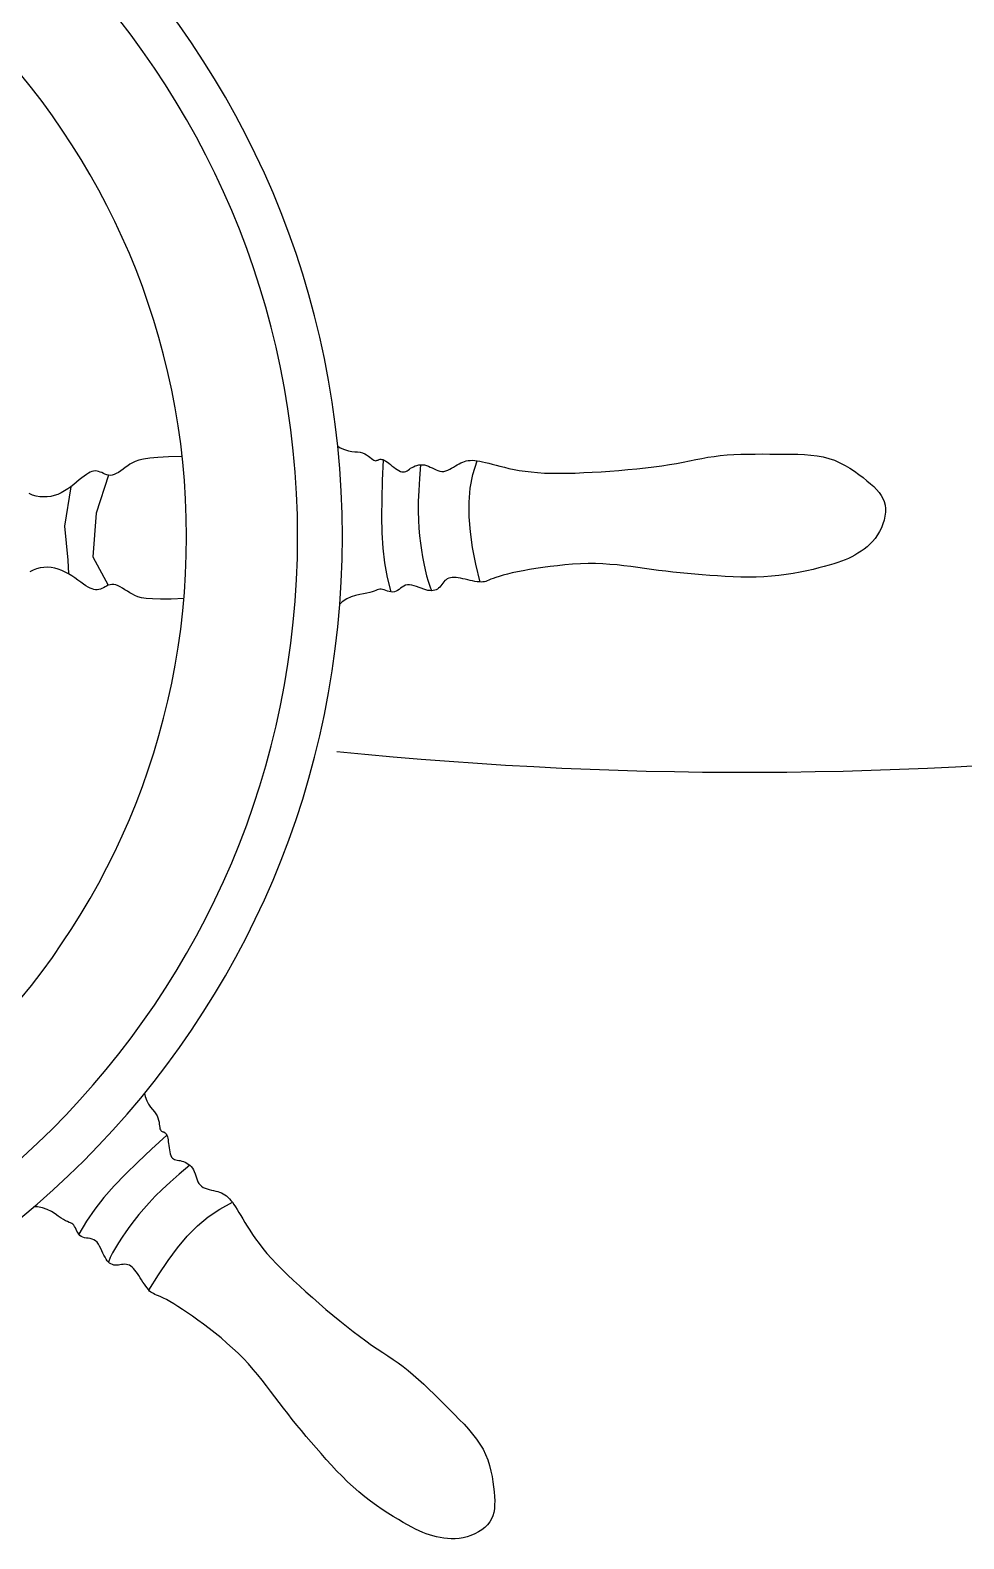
# Model space of a CAD drawing. Header units: millimetres. Extents: x -37 to 8970, y -2 to 4773.
# Drawn here: x 8600.2 to 8678, y 1198.9 to 1324.7 of the extents above; entities that cross this region are included whole.
import ezdxf

# ---------------------------------------------------------------- set-up
doc = ezdxf.new("R2010")
doc.units = ezdxf.units.MM

msp = doc.modelspace()

# ---------------------------------------------------------------- linework, layer by layer
at = {"color": 18, "true_color": 0x000000}
for p, q in [((8625.81, 1290.04), (8626.02, 1289.9)), ((8626.02, 1289.9), (8626.38, 1289.74)), ((8626.38, 1289.74), (8626.7, 1289.64)), ((8626.7, 1289.64), (8626.99, 1289.59)), ((8626.99, 1289.59), (8627.24, 1289.56)), ((8627.24, 1289.56), (8627.47, 1289.55)), ((8627.47, 1289.55), (8627.68, 1289.52)), ((8627.68, 1289.52), (8627.88, 1289.47)), ((8627.88, 1289.47), (8628.06, 1289.39)), ((8628.06, 1289.39), (8628.22, 1289.3)), ((8628.22, 1289.3), (8628.37, 1289.2)), ((8628.37, 1289.2), (8628.5, 1289.1)), ((8628.5, 1289.1), (8628.62, 1289.01)), ((8628.62, 1289.01), (8628.73, 1288.93)), ((8655.66, 1288.91), (8656.17, 1289.01)), ((8656.17, 1289.01), (8656.67, 1289.1)), ((8656.67, 1289.1), (8657.19, 1289.18)), ((8657.19, 1289.18), (8657.71, 1289.25)), ((8657.71, 1289.25), (8658.27, 1289.3)), ((8658.27, 1289.3), (8658.84, 1289.33)), ((8658.84, 1289.33), (8659.42, 1289.36)), ((8659.42, 1289.36), (8660.02, 1289.37)), ((8660.02, 1289.37), (8660.63, 1289.37)), ((8660.63, 1289.37), (8661.24, 1289.38)), ((8661.24, 1289.38), (8661.84, 1289.37)), ((8661.84, 1289.37), (8662.44, 1289.37)), ((8662.44, 1289.37), (8663.03, 1289.37)), ((8663.03, 1289.37), (8663.61, 1289.37)), ((8663.61, 1289.37), (8664.18, 1289.36)), ((8664.18, 1289.36), (8664.73, 1289.34)), ((8664.73, 1289.34), (8665.26, 1289.29)), ((8665.26, 1289.29), (8665.78, 1289.23)), ((8665.78, 1289.23), (8666.29, 1289.14)), ((8666.29, 1289.14), (8666.77, 1289.01)), ((8666.77, 1289.01), (8667.24, 1288.85)), ((8628.73, 1288.93), (8628.82, 1288.87)), ((8628.82, 1288.87), (8628.91, 1288.83)), ((8628.91, 1288.83), (8628.98, 1288.82)), ((8628.98, 1288.82), (8629.05, 1288.83)), ((8629.05, 1288.83), (8629.11, 1288.85)), ((8629.11, 1288.85), (8629.17, 1288.87)), ((8629.17, 1288.87), (8629.22, 1288.9)), ((8629.22, 1288.9), (8629.28, 1288.92)), ((8629.28, 1288.92), (8629.34, 1288.94)), ((8629.34, 1288.94), (8629.41, 1288.94)), ((8629.41, 1288.94), (8629.48, 1288.93)), ((8629.48, 1288.93), (8629.56, 1288.91)), ((8629.56, 1288.91), (8629.64, 1288.88)), ((8629.64, 1288.88), (8629.73, 1288.83)), ((8629.73, 1288.83), (8629.83, 1288.77)), ((8629.83, 1288.77), (8629.95, 1288.69)), ((8629.95, 1288.69), (8630.07, 1288.6)), ((8630.07, 1288.6), (8630.2, 1288.5)), ((8630.2, 1288.5), (8630.33, 1288.4)), ((8630.33, 1288.4), (8630.48, 1288.29)), ((8630.48, 1288.29), (8630.62, 1288.18)), ((8630.62, 1288.18), (8630.77, 1288.08)), ((8630.77, 1288.08), (8630.91, 1288)), ((8630.91, 1288), (8631.04, 1287.93)), ((8631.04, 1287.93), (8631.17, 1287.89)), ((8631.17, 1287.89), (8631.28, 1287.88)), ((8631.28, 1287.88), (8631.39, 1287.89)), ((8631.39, 1287.89), (8631.49, 1287.93)), ((8631.49, 1287.93), (8631.59, 1287.98)), ((8631.59, 1287.98), (8631.69, 1288.04)), ((8631.69, 1288.04), (8631.79, 1288.11)), ((8631.79, 1288.11), (8631.89, 1288.19)), ((8631.89, 1288.19), (8632.01, 1288.26)), ((8632.01, 1288.26), (8632.13, 1288.32)), ((8632.13, 1288.32), (8632.27, 1288.38)), ((8632.27, 1288.38), (8632.42, 1288.42)), ((8632.42, 1288.42), (8632.57, 1288.46)), ((8632.57, 1288.46), (8632.72, 1288.47)), ((8632.72, 1288.47), (8632.88, 1288.48)), ((8632.88, 1288.48), (8633.05, 1288.46)), ((8633.05, 1288.46), (8633.21, 1288.42)), ((8633.21, 1288.42), (8633.37, 1288.37)), ((8633.37, 1288.37), (8633.53, 1288.29)), ((8633.53, 1288.29), (8633.69, 1288.21)), ((8633.69, 1288.21), (8633.85, 1288.13)), ((8633.85, 1288.13), (8634.01, 1288.05)), ((8634.01, 1288.05), (8634.17, 1287.99)), ((8634.17, 1287.99), (8634.33, 1287.94)), ((8634.33, 1287.94), (8634.49, 1287.92)), ((8634.49, 1287.92), (8634.66, 1287.93)), ((8634.66, 1287.93), (8634.82, 1287.97)), ((8634.82, 1287.97), (8634.98, 1288.03)), ((8634.98, 1288.03), (8635.15, 1288.11)), ((8635.15, 1288.11), (8635.31, 1288.2)), ((8635.31, 1288.2), (8635.47, 1288.29)), ((8635.47, 1288.29), (8635.63, 1288.39)), ((8635.63, 1288.39), (8635.78, 1288.48)), ((8635.78, 1288.48), (8635.93, 1288.57)), ((8635.93, 1288.57), (8636.08, 1288.64)), ((8636.08, 1288.64), (8636.23, 1288.7)), ((8636.23, 1288.7), (8636.38, 1288.76)), ((8636.38, 1288.76), (8636.53, 1288.8)), ((8636.53, 1288.8), (8636.69, 1288.83)), ((8636.69, 1288.83), (8636.86, 1288.84)), ((8636.86, 1288.84), (8637.04, 1288.85)), ((8637.04, 1288.85), (8637.23, 1288.83)), ((8637.23, 1288.83), (8637.43, 1288.81)), ((8637.43, 1288.81), (8637.65, 1288.77)), ((8637.65, 1288.77), (8637.88, 1288.72)), ((8637.88, 1288.72), (8638.13, 1288.66)), ((8638.13, 1288.66), (8638.4, 1288.6)), ((8638.4, 1288.6), (8638.69, 1288.52)), ((8638.69, 1288.52), (8639.01, 1288.44)), ((8639.01, 1288.44), (8639.34, 1288.36)), ((8639.34, 1288.36), (8639.71, 1288.27)), ((8639.71, 1288.27), (8640.09, 1288.18)), ((8640.09, 1288.18), (8640.51, 1288.09)), ((8640.51, 1288.09), (8640.95, 1288.01)), ((8640.95, 1288.01), (8641.43, 1287.94)), ((8641.43, 1287.94), (8641.93, 1287.88)), ((8641.93, 1287.88), (8642.47, 1287.83)), ((8642.47, 1287.83), (8643.04, 1287.79)), ((8643.04, 1287.79), (8643.65, 1287.77)), ((8643.65, 1287.77), (8644.28, 1287.77)), ((8644.28, 1287.77), (8644.94, 1287.78)), ((8644.94, 1287.78), (8645.62, 1287.79)), ((8645.62, 1287.79), (8646.32, 1287.82)), ((8646.32, 1287.82), (8647.03, 1287.86)), ((8647.03, 1287.86), (8647.77, 1287.9)), ((8647.77, 1287.9), (8648.51, 1287.95)), ((8648.51, 1287.95), (8649.26, 1288.01)), ((8649.26, 1288.01), (8650, 1288.07)), ((8650, 1288.07), (8650.74, 1288.14)), ((8650.74, 1288.14), (8651.46, 1288.22)), ((8651.46, 1288.22), (8652.16, 1288.3)), ((8652.16, 1288.3), (8652.83, 1288.39)), ((8652.83, 1288.39), (8653.47, 1288.49)), ((8653.47, 1288.49), (8654.06, 1288.59)), ((8654.06, 1288.59), (8654.62, 1288.7)), ((8654.62, 1288.7), (8655.15, 1288.81)), ((8655.15, 1288.81), (8655.66, 1288.91)), ((8667.24, 1288.85), (8667.69, 1288.65)), ((8667.69, 1288.65), (8668.12, 1288.43)), ((8668.12, 1288.43), (8668.52, 1288.19)), ((8668.52, 1288.19), (8668.91, 1287.94)), ((8668.91, 1287.94), (8669.27, 1287.68)), ((8603.56, 1286.65), (8603.02, 1283.36)), ((8606.69, 1287.61), (8605.68, 1284.45)), ((8669.27, 1287.68), (8669.62, 1287.41)), ((8669.62, 1287.41), (8669.93, 1287.15)), ((8669.93, 1287.15), (8670.23, 1286.9)), ((8670.23, 1286.9), (8670.5, 1286.66)), ((8670.5, 1286.66), (8670.74, 1286.41)), ((8670.74, 1286.41), (8670.95, 1286.17)), ((8670.95, 1286.17), (8671.13, 1285.92)), ((8671.13, 1285.92), (8671.27, 1285.67)), ((8671.27, 1285.67), (8671.38, 1285.4)), ((8671.38, 1285.4), (8671.46, 1285.12)), ((8605.68, 1284.45), (8605.38, 1280.81)), ((8671.44, 1284.19), (8671.37, 1283.86)), ((8671.48, 1284.51), (8671.44, 1284.19)), ((8671.46, 1285.12), (8671.49, 1284.82)), ((8671.49, 1284.82), (8671.48, 1284.51)), ((8603.02, 1283.36), (8603.31, 1280.51)), ((8670.99, 1282.91), (8670.82, 1282.62)), ((8671.14, 1283.22), (8670.99, 1282.91)), ((8671.27, 1283.54), (8671.14, 1283.22)), ((8671.37, 1283.86), (8671.27, 1283.54)), ((8669.7, 1281.44), (8669.45, 1281.26)), ((8669.95, 1281.64), (8669.7, 1281.44)), ((8670.19, 1281.86), (8669.95, 1281.64)), ((8670.41, 1282.09), (8670.19, 1281.86)), ((8670.62, 1282.34), (8670.41, 1282.09)), ((8670.82, 1282.62), (8670.62, 1282.34)), ((8603.31, 1280.51), (8603.37, 1279.38)), ((8605.38, 1280.81), (8606.68, 1278.44)), ((8645.4, 1280.18), (8644.76, 1280.13)), ((8646.04, 1280.21), (8645.4, 1280.18)), ((8646.68, 1280.23), (8646.04, 1280.21)), ((8647.3, 1280.23), (8646.68, 1280.23)), ((8647.91, 1280.21), (8647.3, 1280.23)), ((8648.51, 1280.17), (8647.91, 1280.21)), ((8649.1, 1280.12), (8648.51, 1280.17)), ((8667.17, 1280.21), (8666.79, 1280.1)), ((8667.51, 1280.32), (8667.17, 1280.21)), ((8667.82, 1280.43), (8667.51, 1280.32)), ((8668.12, 1280.55), (8667.82, 1280.43)), ((8668.4, 1280.67), (8668.12, 1280.55)), ((8668.67, 1280.8), (8668.4, 1280.67)), ((8668.93, 1280.94), (8668.67, 1280.8)), ((8669.19, 1281.09), (8668.93, 1280.94)), ((8669.45, 1281.26), (8669.19, 1281.09)), ((8634.95, 1278.97), (8634.84, 1278.89)), ((8635.07, 1279.02), (8634.95, 1278.97)), ((8635.21, 1279.05), (8635.07, 1279.02)), ((8635.35, 1279.07), (8635.21, 1279.05)), ((8635.51, 1279.07), (8635.35, 1279.07)), ((8635.68, 1279.06), (8635.51, 1279.07)), ((8635.85, 1279.04), (8635.68, 1279.06)), ((8636.04, 1279.01), (8635.85, 1279.04)), ((8636.24, 1278.97), (8636.04, 1279.01)), ((8636.44, 1278.92), (8636.24, 1278.97)), ((8636.65, 1278.88), (8636.44, 1278.92)), ((8638.58, 1278.93), (8638.42, 1278.86)), ((8638.77, 1279), (8638.58, 1278.93)), ((8639, 1279.08), (8638.77, 1279)), ((8639.28, 1279.17), (8639, 1279.08)), ((8639.6, 1279.26), (8639.28, 1279.17)), ((8639.96, 1279.35), (8639.6, 1279.26)), ((8640.36, 1279.45), (8639.96, 1279.35)), ((8640.81, 1279.54), (8640.36, 1279.45)), ((8641.28, 1279.64), (8640.81, 1279.54)), ((8641.8, 1279.73), (8641.28, 1279.64)), ((8642.34, 1279.82), (8641.8, 1279.73)), ((8642.92, 1279.91), (8642.34, 1279.82)), ((8643.52, 1279.99), (8642.92, 1279.91)), ((8644.13, 1280.06), (8643.52, 1279.99)), ((8644.76, 1280.13), (8644.13, 1280.06)), ((8649.68, 1280.06), (8649.1, 1280.12)), ((8650.25, 1279.98), (8649.68, 1280.06)), ((8650.83, 1279.9), (8650.25, 1279.98)), ((8651.4, 1279.82), (8650.83, 1279.9)), ((8651.98, 1279.74), (8651.4, 1279.82)), ((8652.57, 1279.67), (8651.98, 1279.74)), ((8653.16, 1279.6), (8652.57, 1279.67)), ((8653.76, 1279.53), (8653.16, 1279.6)), ((8654.36, 1279.46), (8653.76, 1279.53)), ((8654.97, 1279.4), (8654.36, 1279.46)), ((8655.59, 1279.35), (8654.97, 1279.4)), ((8656.21, 1279.29), (8655.59, 1279.35)), ((8656.84, 1279.24), (8656.21, 1279.29)), ((8657.48, 1279.2), (8656.84, 1279.24)), ((8658.12, 1279.16), (8657.48, 1279.2)), ((8658.77, 1279.13), (8658.12, 1279.16)), ((8659.41, 1279.11), (8658.77, 1279.13)), ((8660.06, 1279.1), (8659.41, 1279.11)), ((8660.7, 1279.11), (8660.06, 1279.1)), ((8661.34, 1279.13), (8660.7, 1279.11)), ((8661.97, 1279.18), (8661.34, 1279.13)), ((8662.59, 1279.24), (8661.97, 1279.18)), ((8663.21, 1279.32), (8662.59, 1279.24)), ((8663.8, 1279.41), (8663.21, 1279.32)), ((8664.38, 1279.52), (8663.8, 1279.41)), ((8664.93, 1279.63), (8664.38, 1279.52)), ((8665.45, 1279.75), (8664.93, 1279.63)), ((8665.94, 1279.87), (8665.45, 1279.75)), ((8666.38, 1279.99), (8665.94, 1279.87)), ((8666.79, 1280.1), (8666.38, 1279.99)), ((8627.65, 1277.66), (8627.3, 1277.58)), ((8627.97, 1277.72), (8627.65, 1277.66)), ((8628.25, 1277.77), (8627.97, 1277.72)), ((8628.49, 1277.82), (8628.25, 1277.77)), ((8628.68, 1277.88), (8628.49, 1277.82)), ((8628.84, 1277.94), (8628.68, 1277.88)), ((8628.98, 1277.99), (8628.84, 1277.94)), ((8629.1, 1278.04), (8628.98, 1277.99)), ((8629.2, 1278.08), (8629.1, 1278.04)), ((8629.31, 1278.1), (8629.2, 1278.08)), ((8629.42, 1278.1), (8629.31, 1278.1)), ((8629.54, 1278.08), (8629.42, 1278.1)), ((8629.67, 1278.04), (8629.54, 1278.08)), ((8629.81, 1277.99), (8629.67, 1278.04)), ((8629.96, 1277.94), (8629.81, 1277.99)), ((8630.1, 1277.9), (8629.96, 1277.94)), ((8630.25, 1277.87), (8630.1, 1277.9)), ((8630.4, 1277.86), (8630.25, 1277.87)), ((8630.54, 1277.88), (8630.4, 1277.86)), ((8630.67, 1277.92), (8630.54, 1277.88)), ((8630.8, 1277.99), (8630.67, 1277.92)), ((8630.92, 1278.08), (8630.8, 1277.99)), ((8631.05, 1278.18), (8630.92, 1278.08)), ((8631.18, 1278.27), (8631.05, 1278.18)), ((8631.32, 1278.36), (8631.18, 1278.27)), ((8631.47, 1278.42), (8631.32, 1278.36)), ((8631.63, 1278.46), (8631.47, 1278.42)), ((8631.8, 1278.47), (8631.63, 1278.46)), ((8631.99, 1278.44), (8631.8, 1278.47)), ((8632.18, 1278.39), (8631.99, 1278.44)), ((8632.38, 1278.33), (8632.18, 1278.39)), ((8632.59, 1278.25), (8632.38, 1278.33)), ((8632.78, 1278.18), (8632.59, 1278.25)), ((8632.98, 1278.1), (8632.78, 1278.18)), ((8633.16, 1278.04), (8632.98, 1278.1)), ((8633.33, 1278), (8633.16, 1278.04)), ((8633.49, 1277.98), (8633.33, 1278)), ((8633.64, 1277.97), (8633.49, 1277.98)), ((8633.78, 1277.98), (8633.64, 1277.97)), ((8633.9, 1278.01), (8633.78, 1277.98)), ((8634.02, 1278.05), (8633.9, 1278.01)), ((8634.13, 1278.11), (8634.02, 1278.05)), ((8634.22, 1278.18), (8634.13, 1278.11)), ((8634.32, 1278.28), (8634.22, 1278.18)), ((8634.4, 1278.38), (8634.32, 1278.28)), ((8634.48, 1278.49), (8634.4, 1278.38)), ((8634.57, 1278.6), (8634.48, 1278.49)), ((8634.65, 1278.7), (8634.57, 1278.6)), ((8634.74, 1278.81), (8634.65, 1278.7)), ((8634.84, 1278.89), (8634.74, 1278.81)), ((8636.85, 1278.83), (8636.65, 1278.88)), ((8637.06, 1278.79), (8636.85, 1278.83)), ((8637.25, 1278.75), (8637.06, 1278.79)), ((8637.44, 1278.72), (8637.25, 1278.75)), ((8637.62, 1278.7), (8637.44, 1278.72)), ((8637.77, 1278.69), (8637.62, 1278.7)), ((8637.91, 1278.7), (8637.77, 1278.69)), ((8638.04, 1278.72), (8637.91, 1278.7)), ((8638.16, 1278.75), (8638.04, 1278.72)), ((8638.28, 1278.8), (8638.16, 1278.75)), ((8638.42, 1278.86), (8638.28, 1278.8)), ((8626.19, 1277.04), (8625.98, 1276.84)), ((8626.56, 1277.29), (8626.19, 1277.04)), ((8626.93, 1277.46), (8626.56, 1277.29)), ((8627.3, 1277.58), (8626.93, 1277.46)), ((8609.69, 1236.02), (8609.75, 1235.78)), ((8609.75, 1235.78), (8609.88, 1235.41)), ((8609.88, 1235.41), (8610.04, 1235.12)), ((8610.04, 1235.12), (8610.2, 1234.88)), ((8610.2, 1234.88), (8610.37, 1234.68)), ((8610.37, 1234.68), (8610.52, 1234.5)), ((8610.52, 1234.5), (8610.65, 1234.33)), ((8610.65, 1234.33), (8610.75, 1234.16)), ((8610.75, 1234.16), (8610.82, 1233.98)), ((8610.82, 1233.98), (8610.87, 1233.8)), ((8610.87, 1233.8), (8610.91, 1233.63)), ((8610.91, 1233.63), (8610.93, 1233.46)), ((8610.93, 1233.46), (8610.95, 1233.31)), ((8610.95, 1233.31), (8610.97, 1233.18)), ((8610.97, 1233.18), (8610.99, 1233.07)), ((8610.99, 1233.07), (8611.03, 1232.99)), ((8611.03, 1232.99), (8611.07, 1232.93)), ((8611.07, 1232.93), (8611.12, 1232.88)), ((8611.12, 1232.88), (8611.18, 1232.85)), ((8611.18, 1232.85), (8611.24, 1232.83)), ((8611.24, 1232.83), (8611.3, 1232.81)), ((8611.3, 1232.81), (8611.35, 1232.79)), ((8611.35, 1232.79), (8611.41, 1232.75)), ((8611.41, 1232.75), (8611.46, 1232.71)), ((8611.46, 1232.71), (8611.5, 1232.65)), ((8611.5, 1232.65), (8611.54, 1232.58)), ((8611.54, 1232.58), (8611.58, 1232.5)), ((8611.58, 1232.5), (8611.61, 1232.4)), ((8611.61, 1232.4), (8611.64, 1232.28)), ((8611.64, 1232.28), (8611.66, 1232.15)), ((8611.66, 1232.15), (8611.68, 1232)), ((8611.68, 1232), (8611.71, 1231.84)), ((8611.71, 1231.84), (8611.73, 1231.67)), ((8611.73, 1231.67), (8611.75, 1231.49)), ((8611.75, 1231.49), (8611.78, 1231.31)), ((8611.78, 1231.31), (8611.81, 1231.14)), ((8611.81, 1231.14), (8611.85, 1230.98)), ((8611.85, 1230.98), (8611.9, 1230.84)), ((8611.9, 1230.84), (8611.96, 1230.72)), ((8611.96, 1230.72), (8612.03, 1230.63)), ((8612.03, 1230.63), (8612.12, 1230.56)), ((8612.12, 1230.56), (8612.21, 1230.52)), ((8612.21, 1230.52), (8612.32, 1230.49)), ((8612.32, 1230.49), (8612.43, 1230.46)), ((8612.43, 1230.46), (8612.55, 1230.44)), ((8612.55, 1230.44), (8612.68, 1230.42)), ((8612.68, 1230.42), (8612.81, 1230.38)), ((8612.81, 1230.38), (8612.95, 1230.34)), ((8612.95, 1230.34), (8613.08, 1230.28)), ((8613.08, 1230.28), (8613.22, 1230.21)), ((8613.22, 1230.21), (8613.35, 1230.13)), ((8613.35, 1230.13), (8613.47, 1230.03)), ((8613.47, 1230.03), (8613.59, 1229.92)), ((8613.59, 1229.92), (8613.69, 1229.79)), ((8613.69, 1229.79), (8613.78, 1229.65)), ((8613.78, 1229.65), (8613.85, 1229.5)), ((8613.85, 1229.5), (8613.92, 1229.33)), ((8613.92, 1229.33), (8613.97, 1229.16)), ((8613.97, 1229.16), (8614.03, 1228.99)), ((8614.03, 1228.99), (8614.09, 1228.82)), ((8614.09, 1228.82), (8614.15, 1228.66)), ((8614.15, 1228.66), (8614.23, 1228.52)), ((8614.23, 1228.52), (8614.33, 1228.39)), ((8614.33, 1228.39), (8614.46, 1228.28)), ((8614.46, 1228.28), (8614.6, 1228.19)), ((8614.6, 1228.19), (8614.76, 1228.12)), ((8614.76, 1228.12), (8614.93, 1228.06)), ((8614.93, 1228.06), (8615.1, 1228.01)), ((8615.1, 1228.01), (8615.28, 1227.96)), ((8615.28, 1227.96), (8615.46, 1227.92)), ((8615.46, 1227.92), (8615.64, 1227.88)), ((8615.64, 1227.88), (8615.8, 1227.83)), ((8615.8, 1227.83), (8615.96, 1227.78)), ((8615.96, 1227.78), (8616.11, 1227.72)), ((8616.11, 1227.72), (8616.26, 1227.65)), ((8616.26, 1227.65), (8616.39, 1227.57)), ((8616.39, 1227.57), (8616.53, 1227.48)), ((8616.53, 1227.48), (8616.66, 1227.37)), ((8616.66, 1227.37), (8616.78, 1227.24)), ((8600.77, 1226.56), (8600.47, 1226.57)), ((8601.2, 1226.48), (8600.77, 1226.56)), ((8601.59, 1226.34), (8601.2, 1226.48)), ((8601.94, 1226.17), (8601.59, 1226.34)), ((8602.24, 1225.98), (8601.94, 1226.17)), ((8616.78, 1227.24), (8616.91, 1227.1)), ((8616.91, 1227.1), (8617.04, 1226.94)), ((8617.04, 1226.94), (8617.16, 1226.76)), ((8617.16, 1226.76), (8617.29, 1226.56)), ((8617.29, 1226.56), (8617.43, 1226.34)), ((8617.43, 1226.34), (8617.57, 1226.1)), ((8617.57, 1226.1), (8617.73, 1225.84)), ((8602.51, 1225.79), (8602.24, 1225.98)), ((8602.74, 1225.63), (8602.51, 1225.79)), ((8602.95, 1225.5), (8602.74, 1225.63)), ((8603.12, 1225.4), (8602.95, 1225.5)), ((8603.28, 1225.33), (8603.12, 1225.4)), ((8603.41, 1225.27), (8603.28, 1225.33)), ((8603.53, 1225.22), (8603.41, 1225.27)), ((8603.63, 1225.17), (8603.53, 1225.22)), ((8603.72, 1225.11), (8603.63, 1225.17)), ((8603.8, 1225.03), (8603.72, 1225.11)), ((8603.87, 1224.93), (8603.8, 1225.03)), ((8603.94, 1224.81), (8603.87, 1224.93)), ((8604, 1224.68), (8603.94, 1224.81)), ((8617.73, 1225.84), (8617.89, 1225.57)), ((8617.89, 1225.57), (8618.07, 1225.27)), ((8618.07, 1225.27), (8618.26, 1224.95)), ((8618.26, 1224.95), (8618.47, 1224.61)), ((8604.07, 1224.54), (8604, 1224.68)), ((8604.14, 1224.41), (8604.07, 1224.54)), ((8604.23, 1224.28), (8604.14, 1224.41)), ((8604.32, 1224.17), (8604.23, 1224.28)), ((8604.43, 1224.08), (8604.32, 1224.17)), ((8604.56, 1224.02), (8604.43, 1224.08)), ((8604.7, 1223.98), (8604.56, 1224.02)), ((8604.85, 1223.96), (8604.7, 1223.98)), ((8605.01, 1223.94), (8604.85, 1223.96)), ((8605.17, 1223.91), (8605.01, 1223.94)), ((8605.33, 1223.87), (8605.17, 1223.91)), ((8605.48, 1223.82), (8605.33, 1223.87)), ((8605.62, 1223.73), (8605.48, 1223.82)), ((8605.74, 1223.61), (8605.62, 1223.73)), ((8605.86, 1223.46), (8605.74, 1223.61)), ((8618.47, 1224.61), (8618.71, 1224.26)), ((8618.71, 1224.26), (8618.96, 1223.89)), ((8618.96, 1223.89), (8619.25, 1223.5)), ((8605.96, 1223.28), (8605.86, 1223.46)), ((8606.06, 1223.1), (8605.96, 1223.28)), ((8606.15, 1222.9), (8606.06, 1223.1)), ((8606.23, 1222.71), (8606.15, 1222.9)), ((8606.32, 1222.52), (8606.23, 1222.71)), ((8606.41, 1222.35), (8606.32, 1222.52)), ((8606.5, 1222.2), (8606.41, 1222.35)), ((8619.25, 1223.5), (8619.56, 1223.1)), ((8619.56, 1223.1), (8619.91, 1222.68)), ((8619.91, 1222.68), (8620.29, 1222.25)), ((8606.59, 1222.06), (8606.5, 1222.2)), ((8606.69, 1221.96), (8606.59, 1222.06)), ((8606.79, 1221.87), (8606.69, 1221.96)), ((8606.9, 1221.8), (8606.79, 1221.87)), ((8607.02, 1221.74), (8606.9, 1221.8)), ((8607.13, 1221.71), (8607.02, 1221.74)), ((8607.26, 1221.7), (8607.13, 1221.71)), ((8607.39, 1221.7), (8607.26, 1221.7)), ((8607.52, 1221.71), (8607.39, 1221.7)), ((8607.65, 1221.73), (8607.52, 1221.71)), ((8607.79, 1221.74), (8607.65, 1221.73)), ((8607.93, 1221.76), (8607.79, 1221.74)), ((8608.06, 1221.77), (8607.93, 1221.76)), ((8608.2, 1221.76), (8608.06, 1221.77)), ((8608.32, 1221.73), (8608.2, 1221.76)), ((8608.45, 1221.69), (8608.32, 1221.73)), ((8608.57, 1221.62), (8608.45, 1221.69)), ((8608.68, 1221.52), (8608.57, 1221.62)), ((8608.79, 1221.41), (8608.68, 1221.52)), ((8608.9, 1221.29), (8608.79, 1221.41)), ((8609.01, 1221.15), (8608.9, 1221.29)), ((8609.12, 1220.99), (8609.01, 1221.15)), ((8620.29, 1222.25), (8620.7, 1221.81)), ((8620.7, 1221.81), (8621.14, 1221.36)), ((8621.14, 1221.36), (8621.61, 1220.9)), ((8609.23, 1220.83), (8609.12, 1220.99)), ((8609.35, 1220.65), (8609.23, 1220.83)), ((8609.46, 1220.47), (8609.35, 1220.65)), ((8609.57, 1220.29), (8609.46, 1220.47)), ((8609.69, 1220.12), (8609.57, 1220.29)), ((8609.8, 1219.95), (8609.69, 1220.12)), ((8609.91, 1219.8), (8609.8, 1219.95)), ((8610.02, 1219.66), (8609.91, 1219.8)), ((8621.61, 1220.9), (8622.11, 1220.43)), ((8622.11, 1220.43), (8622.62, 1219.96)), ((8622.62, 1219.96), (8623.15, 1219.48)), ((8610.12, 1219.54), (8610.02, 1219.66)), ((8610.23, 1219.45), (8610.12, 1219.54)), ((8610.33, 1219.38), (8610.23, 1219.45)), ((8610.44, 1219.32), (8610.33, 1219.38)), ((8610.56, 1219.26), (8610.44, 1219.32)), ((8610.7, 1219.2), (8610.56, 1219.26)), ((8610.86, 1219.14), (8610.7, 1219.2)), ((8611.05, 1219.06), (8610.86, 1219.14)), ((8611.27, 1218.95), (8611.05, 1219.06)), ((8611.53, 1218.82), (8611.27, 1218.95)), ((8611.82, 1218.66), (8611.53, 1218.82)), ((8612.14, 1218.46), (8611.82, 1218.66)), ((8623.15, 1219.48), (8623.7, 1218.99)), ((8623.7, 1218.99), (8624.26, 1218.5)), ((8624.26, 1218.5), (8624.83, 1218.01)), ((8612.49, 1218.25), (8612.14, 1218.46)), ((8612.87, 1218), (8612.49, 1218.25)), ((8613.28, 1217.73), (8612.87, 1218)), ((8613.71, 1217.44), (8613.28, 1217.73)), ((8614.16, 1217.11), (8613.71, 1217.44)), ((8624.83, 1218.01), (8625.41, 1217.53)), ((8625.41, 1217.53), (8625.98, 1217.06)), ((8614.62, 1216.77), (8614.16, 1217.11)), ((8615.1, 1216.4), (8614.62, 1216.77)), ((8615.59, 1216.02), (8615.1, 1216.4)), ((8616.08, 1215.62), (8615.59, 1216.02)), ((8625.98, 1217.06), (8626.54, 1216.6)), ((8626.54, 1216.6), (8627.1, 1216.17)), ((8627.1, 1216.17), (8627.63, 1215.76)), ((8616.57, 1215.2), (8616.08, 1215.62)), ((8617.05, 1214.77), (8616.57, 1215.2)), ((8617.51, 1214.34), (8617.05, 1214.77)), ((8627.63, 1215.76), (8628.15, 1215.38)), ((8628.15, 1215.38), (8628.64, 1215.03)), ((8628.64, 1215.03), (8629.11, 1214.71)), ((8617.95, 1213.9), (8617.51, 1214.34)), ((8618.37, 1213.45), (8617.95, 1213.9)), ((8629.11, 1214.71), (8629.56, 1214.41)), ((8629.56, 1214.41), (8630, 1214.12)), ((8630, 1214.12), (8630.43, 1213.83)), ((8630.43, 1213.83), (8630.85, 1213.54)), ((8630.85, 1213.54), (8631.27, 1213.24)), ((8618.76, 1213), (8618.37, 1213.45)), ((8619.14, 1212.55), (8618.76, 1213)), ((8619.51, 1212.09), (8619.14, 1212.55)), ((8631.27, 1213.24), (8631.69, 1212.91)), ((8631.69, 1212.91), (8632.11, 1212.55)), ((8632.11, 1212.55), (8632.54, 1212.17)), ((8619.86, 1211.63), (8619.51, 1212.09)), ((8620.21, 1211.17), (8619.86, 1211.63)), ((8620.56, 1210.71), (8620.21, 1211.17)), ((8632.54, 1212.17), (8632.98, 1211.77)), ((8632.98, 1211.77), (8633.41, 1211.36)), ((8633.41, 1211.36), (8633.84, 1210.94)), ((8633.84, 1210.94), (8634.27, 1210.51)), ((8620.92, 1210.24), (8620.56, 1210.71)), ((8621.28, 1209.77), (8620.92, 1210.24)), ((8621.64, 1209.31), (8621.28, 1209.77)), ((8634.27, 1210.51), (8634.7, 1210.08)), ((8634.7, 1210.08), (8635.12, 1209.65)), ((8622.02, 1208.83), (8621.64, 1209.31)), ((8622.4, 1208.36), (8622.02, 1208.83)), ((8635.12, 1209.65), (8635.54, 1209.23)), ((8635.54, 1209.23), (8635.95, 1208.82)), ((8635.95, 1208.82), (8636.34, 1208.42)), ((8622.79, 1207.89), (8622.4, 1208.36)), ((8623.18, 1207.41), (8622.79, 1207.89)), ((8623.59, 1206.93), (8623.18, 1207.41)), ((8636.34, 1208.42), (8636.71, 1208.01)), ((8636.71, 1208.01), (8637.06, 1207.6)), ((8637.06, 1207.6), (8637.38, 1207.19)), ((8637.38, 1207.19), (8637.67, 1206.77)), ((8624, 1206.45), (8623.59, 1206.93)), ((8624.42, 1205.97), (8624, 1206.45)), ((8624.85, 1205.49), (8624.42, 1205.97)), ((8637.67, 1206.77), (8637.93, 1206.33)), ((8637.93, 1206.33), (8638.14, 1205.89)), ((8625.28, 1205.01), (8624.85, 1205.49)), ((8625.72, 1204.54), (8625.28, 1205.01)), ((8638.14, 1205.89), (8638.32, 1205.44)), ((8638.32, 1205.44), (8638.47, 1204.98)), ((8638.47, 1204.98), (8638.59, 1204.52)), ((8626.17, 1204.08), (8625.72, 1204.54)), ((8626.63, 1203.63), (8626.17, 1204.08)), ((8627.1, 1203.19), (8626.63, 1203.63)), ((8638.59, 1204.52), (8638.68, 1204.07)), ((8638.68, 1204.07), (8638.75, 1203.62)), ((8638.75, 1203.62), (8638.81, 1203.19)), ((8627.58, 1202.78), (8627.1, 1203.19)), ((8628.06, 1202.38), (8627.58, 1202.78)), ((8628.55, 1202), (8628.06, 1202.38)), ((8638.81, 1203.19), (8638.85, 1202.79)), ((8638.85, 1202.79), (8638.88, 1202.4)), ((8638.88, 1202.4), (8638.9, 1202.04)), ((8629.04, 1201.65), (8628.55, 1202)), ((8629.52, 1201.32), (8629.04, 1201.65)), ((8629.99, 1201.01), (8629.52, 1201.32)), ((8630.44, 1200.73), (8629.99, 1201.01)), ((8638.82, 1201.07), (8638.75, 1200.79)), ((8638.87, 1201.37), (8638.82, 1201.07)), ((8638.89, 1201.69), (8638.87, 1201.37)), ((8638.9, 1202.04), (8638.89, 1201.69)), ((8630.87, 1200.47), (8630.44, 1200.73)), ((8631.27, 1200.23), (8630.87, 1200.47)), ((8631.64, 1200.02), (8631.27, 1200.23)), ((8631.99, 1199.83), (8631.64, 1200.02)), ((8632.3, 1199.67), (8631.99, 1199.83)), ((8632.61, 1199.53), (8632.3, 1199.67)), ((8637.82, 1199.62), (8637.54, 1199.44)), ((8638.07, 1199.82), (8637.82, 1199.62)), ((8638.3, 1200.04), (8638.07, 1199.82)), ((8638.49, 1200.27), (8638.3, 1200.04)), ((8638.64, 1200.52), (8638.49, 1200.27)), ((8638.75, 1200.79), (8638.64, 1200.52)), ((8632.9, 1199.4), (8632.61, 1199.53)), ((8633.18, 1199.29), (8632.9, 1199.4)), ((8633.46, 1199.19), (8633.18, 1199.29)), ((8633.75, 1199.1), (8633.46, 1199.19)), ((8634.04, 1199.03), (8633.75, 1199.1)), ((8634.34, 1198.96), (8634.04, 1199.03)), ((8634.65, 1198.91), (8634.34, 1198.96)), ((8634.96, 1198.88), (8634.65, 1198.91)), ((8635.28, 1198.86), (8634.96, 1198.88)), ((8635.61, 1198.87), (8635.28, 1198.86)), ((8635.94, 1198.9), (8635.61, 1198.87)), ((8636.27, 1198.95), (8635.94, 1198.9)), ((8636.6, 1199.04), (8636.27, 1198.95)), ((8636.92, 1199.15), (8636.6, 1199.04)), ((8637.24, 1199.28), (8636.92, 1199.15)), ((8637.54, 1199.44), (8637.24, 1199.28))]:
    msp.add_line(p, q, dxfattribs=at)
for points in [[(8612.77, 1289.18), (8611.69, 1289.14), (8610.82, 1289.09), (8610.14, 1289.03), (8609.62, 1288.95), (8609.23, 1288.86), (8608.93, 1288.76), (8608.7, 1288.65), (8608.49, 1288.52), (8608.3, 1288.39), (8608.1, 1288.24), (8607.91, 1288.1), (8607.72, 1287.97), (8607.53, 1287.84), (8607.35, 1287.74), (8607.17, 1287.66), (8607.01, 1287.61), (8606.85, 1287.59), (8606.69, 1287.61), (8606.55, 1287.64), (8606.4, 1287.69), (8606.27, 1287.75), (8606.13, 1287.82), (8606, 1287.87), (8605.87, 1287.92), (8605.74, 1287.95), (8605.6, 1287.96), (8605.46, 1287.94), (8605.32, 1287.91), (8605.17, 1287.86), (8605.02, 1287.78), (8604.85, 1287.67), (8604.67, 1287.54), (8604.47, 1287.39), (8604.26, 1287.22), (8604.04, 1287.03), (8603.81, 1286.84), (8603.56, 1286.65), (8603.31, 1286.47), (8603.04, 1286.3), (8602.76, 1286.14), (8602.48, 1286.01), (8602.18, 1285.91), (8601.88, 1285.84), (8601.58, 1285.8), (8601.28, 1285.79), (8600.97, 1285.81), (8600.67, 1285.86), (8600.37, 1285.95), (8600.08, 1286.08)], [(8629.6, 1288.89), (8629.53, 1287.17), (8629.48, 1285.6), (8629.46, 1284.15), (8629.48, 1282.8), (8629.56, 1281.52), (8629.71, 1280.29), (8629.93, 1279.08), (8630.25, 1277.87)], [(8632.72, 1288.47), (8632.62, 1287.34), (8632.56, 1286.33), (8632.53, 1285.42), (8632.52, 1284.61), (8632.54, 1283.87), (8632.58, 1283.19), (8632.63, 1282.56), (8632.7, 1281.95), (8632.79, 1281.36), (8632.88, 1280.79), (8632.98, 1280.23), (8633.09, 1279.71), (8633.22, 1279.22), (8633.35, 1278.76), (8633.49, 1278.34), (8633.64, 1277.97)], [(8637.69, 1278.69), (8637.34, 1280.18), (8637.06, 1281.57), (8636.87, 1282.89), (8636.76, 1284.14), (8636.76, 1285.35), (8636.86, 1286.52), (8637.08, 1287.67), (8637.43, 1288.81)], [(8613, 1277.31), (8611.91, 1277.27), (8611.04, 1277.26), (8610.36, 1277.28), (8609.84, 1277.32), (8609.44, 1277.38), (8609.14, 1277.46), (8608.9, 1277.56), (8608.69, 1277.67), (8608.48, 1277.8), (8608.28, 1277.92), (8608.07, 1278.05), (8607.87, 1278.17), (8607.68, 1278.29), (8607.49, 1278.38), (8607.31, 1278.45), (8607.14, 1278.49), (8606.98, 1278.49), (8606.83, 1278.47), (8606.68, 1278.42), (8606.54, 1278.36), (8606.41, 1278.29), (8606.28, 1278.22), (8606.15, 1278.15), (8606.02, 1278.1), (8605.89, 1278.06), (8605.76, 1278.04), (8605.62, 1278.05), (8605.48, 1278.07), (8605.33, 1278.12), (8605.16, 1278.19), (8604.99, 1278.28), (8604.8, 1278.39), (8604.6, 1278.53), (8604.38, 1278.69), (8604.14, 1278.86), (8603.9, 1279.04), (8603.64, 1279.21), (8603.37, 1279.38), (8603.09, 1279.53), (8602.81, 1279.67), (8602.51, 1279.77), (8602.22, 1279.85), (8601.91, 1279.91), (8601.61, 1279.93), (8601.3, 1279.92), (8601, 1279.88), (8600.7, 1279.8), (8600.41, 1279.69), (8600.13, 1279.55)], [(8611.56, 1232.54), (8610.29, 1231.37), (8609.15, 1230.29), (8608.11, 1229.28), (8607.17, 1228.31), (8606.32, 1227.35), (8605.55, 1226.38), (8604.86, 1225.36), (8604.23, 1224.28)], [(8613.47, 1230.03), (8612.6, 1229.3), (8611.84, 1228.63), (8611.17, 1228.01), (8610.59, 1227.44), (8610.08, 1226.91), (8609.63, 1226.4), (8609.22, 1225.91), (8608.84, 1225.43), (8608.48, 1224.96), (8608.14, 1224.49), (8607.83, 1224.02), (8607.54, 1223.57), (8607.27, 1223.14), (8607.04, 1222.72), (8606.85, 1222.33), (8606.69, 1221.96)], [(8610.07, 1219.6), (8610.87, 1220.9), (8611.66, 1222.08), (8612.45, 1223.15), (8613.26, 1224.11), (8614.11, 1224.97), (8615.01, 1225.73), (8615.98, 1226.38), (8617.04, 1226.94)]]:
    msp.add_lwpolyline(points, dxfattribs=at)
for centre, major_axis, start_param, end_param in [((8552.55, 1282.49), (-52.08, 52.08), 3.926991, 10.210176), ((8552.55, 1282.49), (-49.44, 49.44), 3.926991, 10.210176), ((8552.55, 1282.49), (-42.89, 42.89), 3.926991, 10.210176), ((8659.77, 1596.41), (-235.88, 235.88), 2.253987, 2.7041)]:
    msp.add_ellipse(centre, major_axis=major_axis, ratio=1, start_param=start_param, end_param=end_param, dxfattribs=at)

doc.saveas('drawing.dxf')
